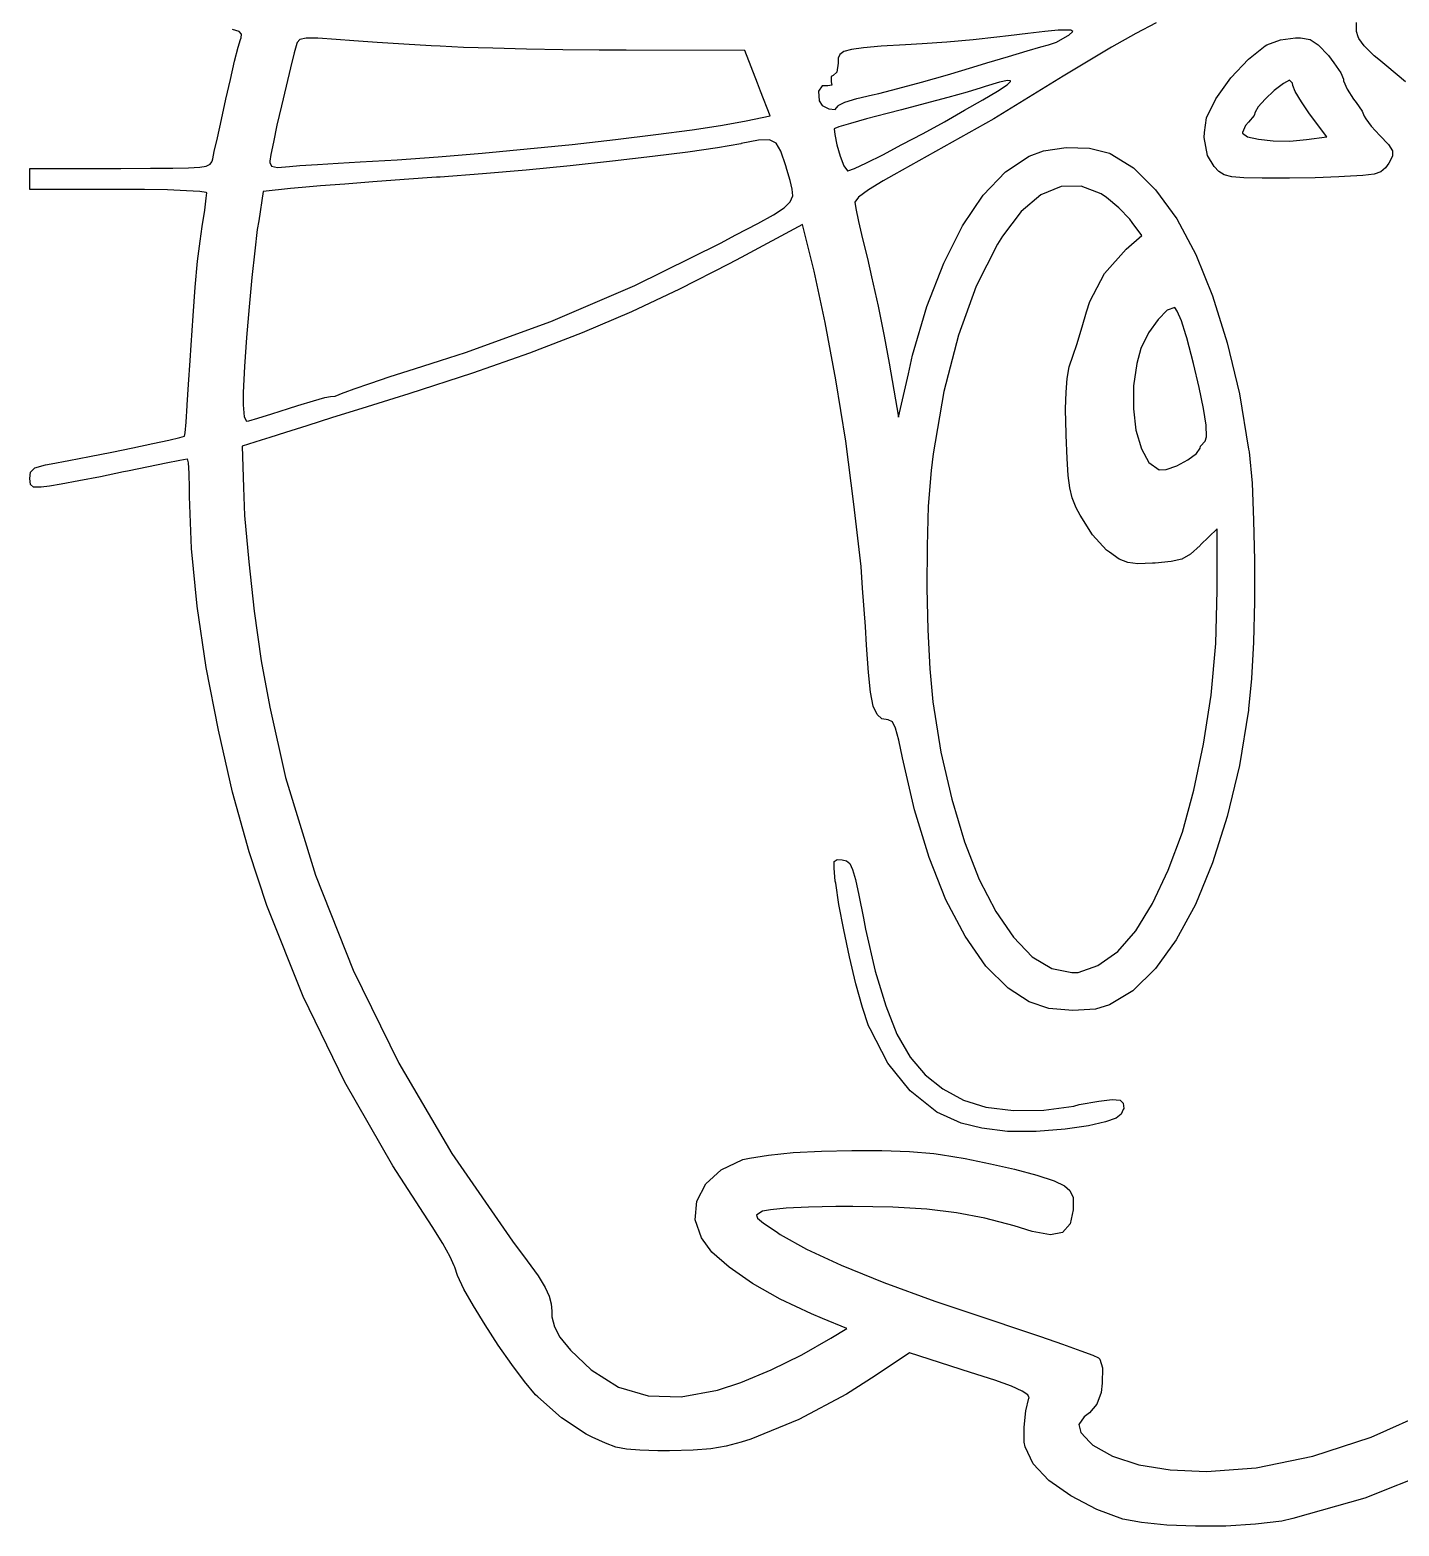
# Model space of a CAD drawing. Extents: x 87 to 114.2, y -103.1 to -96.6.
# Drawn here: x 108.302 to 111.012, y -101.863 to -98.903 of the extents above; entities that cross this region are included whole.
import ezdxf

# ---------------------------------------------------------------- set-up
doc = ezdxf.new("R2010")
doc.units = 0
doc.layers.add('BLACK', color=7, linetype='CONTINUOUS')

msp = doc.modelspace()

# ---------------------------------------------------------------- linework, layer by layer
at = {"layer": 'BLACK', "linetype": 'CONTINUOUS'}
for p, q in [((110.531, -98.8889), (110.491, -98.9099)), ((110.928, -98.9057), (110.928, -98.8881)), ((108.716, -98.9058), (108.703, -98.9019)), ((108.714, -98.9372), (108.719, -98.922)), ((108.721, -98.9109), (108.716, -98.9058)), ((108.719, -98.922), (108.72, -98.9182)), ((108.72, -98.9182), (108.721, -98.9109)), ((108.83, -98.9296), (108.825, -98.9484)), ((108.831, -98.9275), (108.83, -98.9296)), ((108.836, -98.922), (108.831, -98.9275)), ((108.849, -98.9194), (108.836, -98.922)), ((108.872, -98.9194), (108.849, -98.9194)), ((108.908, -98.9219), (108.872, -98.9194)), ((108.943, -98.9245), (108.908, -98.9219)), ((108.989, -98.9276), (108.943, -98.9245)), ((109.042, -98.931), (108.989, -98.9276)), ((110.117, -98.927), (110.068, -98.9303)), ((110.169, -98.9224), (110.117, -98.927)), ((110.216, -98.9174), (110.169, -98.9224)), ((110.239, -98.9145), (110.216, -98.9174)), ((110.277, -98.9096), (110.239, -98.9145)), ((110.311, -98.9057), (110.277, -98.9096)), ((110.337, -98.9034), (110.311, -98.9057)), ((110.318, -98.9322), (110.334, -98.9269)), ((110.334, -98.9269), (110.356, -98.9148)), ((110.343, -98.9031), (110.337, -98.9034)), ((110.362, -98.903), (110.343, -98.9031)), ((110.356, -98.9148), (110.358, -98.9134)), ((110.358, -98.9134), (110.366, -98.9058)), ((110.366, -98.9058), (110.362, -98.903)), ((110.491, -98.9099), (110.443, -98.937)), ((110.75, -98.9326), (110.777, -98.9225)), ((110.777, -98.9225), (110.807, -98.9184)), ((110.807, -98.9184), (110.817, -98.9186)), ((110.817, -98.9186), (110.836, -98.922)), ((110.836, -98.922), (110.852, -98.9324)), ((110.931, -98.9167), (110.928, -98.9057)), ((110.932, -98.9196), (110.931, -98.9167)), ((110.943, -98.9343), (110.932, -98.9196)), ((108.707, -98.9648), (108.714, -98.9372)), ((108.825, -98.9484), (108.818, -98.9777)), ((109.096, -98.9342), (109.042, -98.931)), ((109.114, -98.9352), (109.096, -98.9342)), ((109.16, -98.9373), (109.114, -98.9352)), ((109.218, -98.9391), (109.16, -98.9373)), ((109.285, -98.9407), (109.218, -98.9391)), ((109.357, -98.9419), (109.285, -98.9407)), ((109.429, -98.9427), (109.357, -98.9419)), ((109.482, -98.943), (109.429, -98.9427)), ((109.717, -98.9433), (109.482, -98.943)), ((109.742, -99.0079), (109.717, -98.9433)), ((109.905, -98.9513), (109.902, -98.9589)), ((109.902, -98.9589), (109.902, -98.9688)), ((109.913, -98.9457), (109.905, -98.9513)), ((109.928, -98.9414), (109.913, -98.9457)), ((109.952, -98.9381), (109.928, -98.9414)), ((109.987, -98.9352), (109.952, -98.9381)), ((110.035, -98.9322), (109.987, -98.9352)), ((110.068, -98.9303), (110.035, -98.9322)), ((110.196, -98.9682), (110.239, -98.9552)), ((110.239, -98.9552), (110.276, -98.9442)), ((110.276, -98.9442), (110.303, -98.9363)), ((110.303, -98.9363), (110.318, -98.9322)), ((110.443, -98.937), (110.393, -98.9664)), ((110.714, -98.9604), (110.747, -98.934)), ((110.747, -98.934), (110.75, -98.9326)), ((110.852, -98.9324), (110.872, -98.9532)), ((110.872, -98.9532), (110.883, -98.9676)), ((110.963, -98.9539), (110.943, -98.9343)), ((110.972, -98.9615), (110.963, -98.9539)), ((108.699, -99.0008), (108.707, -98.9648)), ((108.818, -98.9777), (108.809, -99.0138)), ((109.899, -98.9861), (109.892, -98.9933)), ((109.902, -98.9688), (109.899, -98.9861)), ((110.118, -98.9916), (110.168, -98.9766)), ((110.168, -98.9766), (110.196, -98.9682)), ((110.393, -98.9664), (110.347, -98.9944)), ((110.679, -98.9978), (110.714, -98.9604)), ((110.883, -98.9676), (110.897, -98.9874)), ((110.897, -98.9874), (110.902, -99.0003)), ((110.988, -98.9747), (110.972, -98.9615)), ((111.025, -99.0054), (110.988, -98.9747)), ((108.69, -99.0399), (108.699, -99.0008)), ((108.809, -99.0138), (108.8, -99.0529)), ((109.748, -99.0241), (109.742, -99.0079)), ((109.87, -99.0131), (109.863, -99.0241)), ((109.881, -99.0132), (109.87, -99.0131)), ((109.889, -99.0121), (109.881, -99.0132)), ((109.892, -98.9933), (109.888, -98.995)), ((109.888, -98.995), (109.888, -99.0054)), ((109.888, -99.0054), (109.889, -99.0121)), ((110.02, -99.0188), (110.067, -99.0061)), ((110.067, -99.0061), (110.118, -98.9916)), ((110.185, -99.0177), (110.157, -99.0257)), ((110.193, -99.015), (110.185, -99.0177)), ((110.221, -99.0063), (110.193, -99.015)), ((110.347, -98.9944), (110.21, -99.0784)), ((110.217, -99.0238), (110.236, -99.0113)), ((110.237, -99.0026), (110.221, -99.0063)), ((110.236, -99.0113), (110.243, -99.005)), ((110.243, -99.0033), (110.237, -99.0026)), ((110.243, -99.005), (110.243, -99.0033)), ((110.649, -99.039), (110.679, -98.9978)), ((110.783, -99.0086), (110.765, -99.0226)), ((110.795, -99.0021), (110.783, -99.0086)), ((110.801, -99.0083), (110.795, -99.002)), ((110.795, -99.002), (110.795, -99.0021)), ((110.802, -99.0127), (110.801, -99.0083)), ((110.806, -99.0246), (110.802, -99.0127)), ((110.902, -99.0003), (110.902, -99.0033)), ((110.902, -99.0033), (110.909, -99.0197)), ((108.681, -99.0802), (108.69, -99.0399)), ((109.767, -99.0725), (109.748, -99.0241)), ((109.863, -99.0241), (109.864, -99.0434)), ((109.864, -99.0434), (109.87, -99.0521)), ((109.903, -99.0514), (109.915, -99.0457)), ((109.915, -99.0457), (109.939, -99.0384)), ((109.939, -99.0384), (109.97, -99.0309)), ((109.97, -99.0309), (109.982, -99.0283)), ((109.982, -99.0283), (110.02, -99.0188)), ((110.119, -99.0362), (110.074, -99.0483)), ((110.157, -99.0257), (110.119, -99.0362)), ((110.152, -99.0618), (110.188, -99.0411)), ((110.188, -99.0411), (110.217, -99.0238)), ((110.631, -99.0766), (110.649, -99.039)), ((110.747, -99.0396), (110.733, -99.0552)), ((110.765, -99.0226), (110.747, -99.0396)), ((110.819, -99.045), (110.806, -99.0246)), ((110.835, -99.0689), (110.819, -99.045)), ((110.909, -99.0197), (110.922, -99.0399)), ((110.922, -99.0399), (110.927, -99.0461)), ((110.927, -99.0461), (110.939, -99.0635)), ((108.8, -99.0529), (108.791, -99.0911)), ((109.72, -99.0824), (109.767, -99.0725)), ((109.87, -99.0521), (109.883, -99.0592)), ((109.883, -99.0592), (109.896, -99.06)), ((109.896, -99.06), (109.902, -99.0529)), ((109.902, -99.0529), (109.903, -99.0514)), ((109.999, -99.068), (109.958, -99.0789)), ((110.027, -99.0607), (109.999, -99.068)), ((110.074, -99.0483), (110.027, -99.0607)), ((110.112, -99.0844), (110.152, -99.0618)), ((110.627, -99.1059), (110.631, -99.0766)), ((110.725, -99.0719), (110.714, -99.085)), ((110.727, -99.0652), (110.725, -99.0719)), ((110.733, -99.0552), (110.727, -99.0652)), ((110.869, -99.1142), (110.835, -99.0689)), ((110.939, -99.0635), (110.943, -99.0737)), ((110.943, -99.0737), (110.946, -99.0786)), ((108.673, -99.116), (108.681, -99.0802)), ((108.791, -99.0911), (108.784, -99.1246)), ((109.541, -99.1099), (109.613, -99.1002)), ((109.613, -99.1002), (109.626, -99.0982)), ((109.626, -99.0982), (109.673, -99.091)), ((109.673, -99.091), (109.72, -99.0824)), ((109.895, -99.0977), (109.894, -99.0982)), ((109.894, -99.0982), (109.895, -99.1098)), ((109.903, -99.0945), (109.895, -99.0977)), ((109.926, -99.088), (109.903, -99.0945)), ((109.958, -99.0789), (109.926, -99.088)), ((110.21, -99.0784), (110.012, -99.1898)), ((110.07, -99.1075), (110.112, -99.0844)), ((110.626, -99.1156), (110.627, -99.1059)), ((110.708, -99.0922), (110.702, -99.1059)), ((110.702, -99.1059), (110.702, -99.1072)), ((110.702, -99.1072), (110.712, -99.1141)), ((110.714, -99.085), (110.708, -99.0922)), ((110.946, -99.0786), (110.957, -99.093)), ((110.957, -99.093), (110.974, -99.1119)), ((108.667, -99.1433), (108.673, -99.116)), ((108.784, -99.1246), (108.779, -99.1495)), ((109.286, -99.1383), (109.375, -99.1292)), ((109.375, -99.1292), (109.461, -99.1196)), ((109.461, -99.1196), (109.541, -99.1099)), ((109.663, -99.1358), (109.604, -99.1445)), ((109.709, -99.1279), (109.663, -99.1358)), ((109.71, -99.1277), (109.709, -99.1279)), ((109.744, -99.1212), (109.71, -99.1277)), ((109.766, -99.1201), (109.744, -99.1212)), ((109.779, -99.1266), (109.766, -99.1201)), ((109.788, -99.143), (109.779, -99.1266)), ((109.895, -99.1098), (109.899, -99.1299)), ((109.899, -99.1299), (109.906, -99.1526)), ((109.99, -99.1497), (110.028, -99.1298)), ((110.028, -99.1298), (110.07, -99.1075)), ((110.308, -99.1423), (110.353, -99.1356)), ((110.353, -99.1356), (110.399, -99.1369)), ((110.399, -99.1369), (110.439, -99.1467)), ((110.633, -99.1514), (110.626, -99.1156)), ((110.712, -99.1141), (110.734, -99.1192)), ((110.734, -99.1192), (110.763, -99.1222)), ((110.763, -99.1222), (110.796, -99.1226)), ((110.796, -99.1226), (110.829, -99.1199)), ((110.829, -99.1199), (110.869, -99.1142)), ((110.974, -99.1119), (110.991, -99.1297)), ((110.991, -99.1297), (110.999, -99.1421)), ((108.659, -99.1687), (108.662, -99.1641)), ((108.662, -99.1641), (108.663, -99.1622)), ((108.663, -99.1622), (108.664, -99.1579)), ((108.664, -99.1579), (108.667, -99.1433)), ((108.779, -99.1495), (108.777, -99.1622)), ((108.777, -99.1622), (108.777, -99.1649)), ((108.777, -99.1649), (108.78, -99.1724)), ((108.871, -99.1688), (108.912, -99.1663)), ((108.912, -99.1663), (108.956, -99.1639)), ((108.956, -99.1639), (109.029, -99.1597)), ((109.029, -99.1597), (109.11, -99.1538)), ((109.11, -99.1538), (109.197, -99.1466)), ((109.197, -99.1466), (109.286, -99.1383)), ((109.455, -99.1627), (109.371, -99.1716)), ((109.534, -99.1535), (109.455, -99.1627)), ((109.604, -99.1445), (109.534, -99.1535)), ((109.798, -99.1717), (109.788, -99.143)), ((109.906, -99.1526), (109.913, -99.1719)), ((109.934, -99.1771), (109.958, -99.166)), ((109.958, -99.166), (109.99, -99.1497)), ((110.233, -99.1833), (110.28, -99.1523)), ((110.28, -99.1523), (110.308, -99.1423)), ((110.439, -99.1467), (110.44, -99.1471)), ((110.44, -99.1471), (110.486, -99.1754)), ((110.646, -99.1729), (110.633, -99.1514)), ((110.992, -99.1664), (110.985, -99.1756)), ((110.999, -99.1526), (110.992, -99.1664)), ((110.999, -99.1421), (110.999, -99.1526)), ((108.302, -99.2183), (108.302, -99.1767)), ((108.302, -99.1767), (108.482, -99.1767)), ((108.482, -99.1767), (108.541, -99.1766)), ((108.541, -99.1766), (108.585, -99.1764)), ((108.585, -99.1764), (108.616, -99.1757)), ((108.616, -99.1757), (108.638, -99.1743)), ((108.638, -99.1743), (108.651, -99.1721)), ((108.651, -99.1721), (108.659, -99.1687)), ((108.78, -99.1724), (108.792, -99.1747)), ((108.792, -99.1747), (108.816, -99.173)), ((108.816, -99.173), (108.836, -99.1713)), ((108.836, -99.1713), (108.871, -99.1688)), ((109.107, -99.1944), (109.043, -99.199)), ((109.114, -99.1939), (109.107, -99.1944)), ((109.198, -99.1875), (109.114, -99.1939)), ((109.284, -99.18), (109.198, -99.1875)), ((109.371, -99.1716), (109.284, -99.18)), ((109.8, -99.1787), (109.798, -99.1717)), ((109.807, -99.2009), (109.8, -99.1787)), ((109.913, -99.1719), (109.92, -99.1817)), ((109.92, -99.1817), (109.921, -99.1817)), ((109.921, -99.1817), (109.934, -99.1771)), ((110.012, -99.1898), (109.991, -99.2014)), ((110.189, -99.2298), (110.233, -99.1833)), ((110.486, -99.1754), (110.53, -99.2191)), ((110.655, -99.1831), (110.646, -99.1729)), ((110.666, -99.1896), (110.655, -99.1831)), ((110.681, -99.1934), (110.666, -99.1896)), ((110.705, -99.1952), (110.681, -99.1934)), ((110.741, -99.196), (110.705, -99.1952)), ((110.748, -99.1961), (110.741, -99.196)), ((110.795, -99.1961), (110.748, -99.1961)), ((110.846, -99.1952), (110.795, -99.1961)), ((110.893, -99.1936), (110.846, -99.1952)), ((110.904, -99.1931), (110.893, -99.1936)), ((110.94, -99.1909), (110.904, -99.1931)), ((110.963, -99.188), (110.94, -99.1909)), ((110.976, -99.1833), (110.963, -99.188)), ((110.985, -99.1756), (110.976, -99.1833)), ((108.477, -99.2183), (108.302, -99.2183)), ((108.529, -99.2186), (108.477, -99.2183)), ((108.574, -99.2195), (108.529, -99.2186)), ((108.612, -99.2209), (108.574, -99.2195)), ((108.638, -99.2226), (108.612, -99.2209)), ((108.651, -99.2245), (108.638, -99.2226)), ((108.652, -99.2252), (108.651, -99.2245)), ((108.651, -99.2359), (108.652, -99.2252)), ((108.764, -99.2225), (108.755, -99.2808)), ((108.818, -99.2167), (108.764, -99.2225)), ((108.841, -99.2146), (108.818, -99.2167)), ((108.877, -99.2115), (108.841, -99.2146)), ((108.925, -99.2078), (108.877, -99.2115)), ((108.981, -99.2035), (108.925, -99.2078)), ((109.043, -99.199), (108.981, -99.2035)), ((109.811, -99.2179), (109.807, -99.2009)), ((109.812, -99.2313), (109.811, -99.2179)), ((109.962, -99.2194), (109.942, -99.234)), ((109.991, -99.2014), (109.962, -99.2194)), ((110.343, -99.2124), (110.303, -99.2293)), ((110.383, -99.2117), (110.343, -99.2124)), ((110.422, -99.2273), (110.383, -99.2117)), ((110.53, -99.2191), (110.572, -99.2767)), ((108.648, -99.2593), (108.651, -99.2359)), ((109.774, -99.2684), (109.795, -99.2548)), ((109.795, -99.2548), (109.807, -99.243)), ((109.807, -99.243), (109.812, -99.2313)), ((109.942, -99.234), (109.935, -99.2433)), ((109.935, -99.2433), (109.935, -99.2434)), ((109.935, -99.2434), (109.937, -99.2563)), ((110.148, -99.2905), (110.189, -99.2298)), ((110.303, -99.2293), (110.264, -99.2621)), ((110.433, -99.2343), (110.422, -99.2273)), ((110.457, -99.2546), (110.433, -99.2343)), ((110.479, -99.2769), (110.457, -99.2546)), ((108.643, -99.2917), (108.648, -99.2593)), ((108.755, -99.2808), (108.752, -99.298)), ((109.743, -99.2857), (109.774, -99.2684)), ((109.937, -99.2563), (109.942, -99.2817)), ((109.942, -99.2817), (109.95, -99.3159)), ((110.264, -99.2621), (110.227, -99.3106)), ((110.484, -99.2841), (110.479, -99.2769)), ((110.503, -99.3097), (110.484, -99.2841)), ((110.572, -99.2767), (110.61, -99.3472)), ((108.639, -99.3209), (108.643, -99.2917)), ((108.752, -99.298), (108.747, -99.3402)), ((109.669, -99.3245), (109.699, -99.3085)), ((109.699, -99.3085), (109.743, -99.2857)), ((109.831, -99.2878), (109.71, -99.3528)), ((109.854, -99.3801), (109.831, -99.2878)), ((110.111, -99.3642), (110.148, -99.2905)), ((110.227, -99.3106), (110.217, -99.327)), ((110.472, -99.3366), (110.503, -99.3097)), ((108.634, -99.3606), (108.639, -99.3209)), ((108.747, -99.3402), (108.741, -99.3925)), ((109.499, -99.4084), (109.669, -99.3245)), ((109.95, -99.3159), (109.96, -99.3553)), ((110.217, -99.327), (110.175, -99.4098)), ((110.429, -99.3845), (110.472, -99.3366)), ((108.629, -99.4116), (108.634, -99.3606)), ((109.686, -99.3657), (109.588, -99.4155)), ((109.71, -99.3528), (109.686, -99.3657)), ((109.96, -99.3553), (109.968, -99.3915)), ((110.077, -99.4497), (110.111, -99.3642)), ((110.61, -99.3472), (110.643, -99.4292)), ((108.741, -99.3925), (108.736, -99.4509)), ((109.876, -99.4815), (109.854, -99.3801)), ((109.968, -99.3915), (109.981, -99.4491)), ((110.4, -99.4399), (110.429, -99.3845)), ((108.625, -99.4688), (108.629, -99.4116)), ((109.333, -99.4799), (109.499, -99.4084)), ((109.588, -99.4155), (109.493, -99.4605)), ((110.175, -99.4098), (110.14, -99.507)), ((110.643, -99.4292), (110.672, -99.5216)), ((108.736, -99.4509), (108.731, -99.5111)), ((109.493, -99.4605), (109.395, -99.5023)), ((109.981, -99.4491), (109.993, -99.5087)), ((110.049, -99.546), (110.077, -99.4497)), ((110.385, -99.49), (110.393, -99.4609)), ((110.393, -99.4609), (110.4, -99.4399)), ((110.553, -99.4576), (110.535, -99.4757)), ((110.568, -99.4517), (110.553, -99.4576)), ((110.573, -99.4591), (110.568, -99.4517)), ((110.581, -99.4786), (110.573, -99.4591)), ((108.621, -99.5267), (108.625, -99.4688)), ((109.164, -99.5412), (109.333, -99.4799)), ((109.897, -99.595), (109.876, -99.4815)), ((110.374, -99.525), (110.385, -99.49)), ((110.535, -99.4757), (110.516, -99.5022)), ((110.59, -99.5064), (110.581, -99.4786)), ((108.731, -99.5111), (108.727, -99.569)), ((109.395, -99.5023), (109.291, -99.5423)), ((109.993, -99.5087), (110.003, -99.562)), ((110.14, -99.507), (110.111, -99.6179)), ((110.516, -99.5022), (110.501, -99.5331)), ((110.592, -99.5121), (110.59, -99.5064)), ((110.605, -99.5627), (110.592, -99.5121)), ((110.672, -99.5216), (110.696, -99.623)), ((108.619, -99.5567), (108.621, -99.5267)), ((109.115, -99.5569), (109.164, -99.5412)), ((109.291, -99.5423), (109.178, -99.582)), ((110.041, -99.5834), (110.049, -99.546)), ((110.359, -99.5695), (110.367, -99.5463)), ((110.367, -99.5463), (110.374, -99.525)), ((110.501, -99.5331), (110.493, -99.5628)), ((108.616, -99.6043), (108.619, -99.5567)), ((108.727, -99.569), (108.724, -99.6204)), ((109.015, -99.5888), (109.063, -99.5734)), ((109.063, -99.5734), (109.115, -99.5569)), ((110.003, -99.562), (110.021, -99.6692)), ((110.355, -99.5924), (110.359, -99.5695)), ((110.493, -99.5628), (110.486, -99.6072)), ((110.616, -99.6101), (110.605, -99.5627)), ((108.613, -99.6444), (108.616, -99.6043)), ((108.944, -99.6128), (108.975, -99.6022)), ((108.975, -99.6022), (109.015, -99.5888)), ((109.178, -99.582), (109.052, -99.6228)), ((109.917, -99.7163), (109.897, -99.595)), ((110.021, -99.6692), (110.041, -99.5834)), ((110.353, -99.6193), (110.355, -99.5924)), ((110.486, -99.6072), (110.486, -99.6524)), ((110.625, -99.6517), (110.616, -99.6101)), ((108.724, -99.6204), (108.724, -99.6444)), ((108.832, -99.6458), (108.863, -99.6364)), ((108.863, -99.6364), (108.886, -99.6302)), ((108.886, -99.6302), (108.897, -99.6284)), ((108.897, -99.6284), (108.906, -99.6277)), ((108.906, -99.6277), (108.922, -99.6211)), ((108.922, -99.6211), (108.926, -99.6196)), ((108.926, -99.6196), (108.944, -99.6128)), ((109.022, -99.6321), (108.959, -99.6517)), ((109.052, -99.6228), (109.022, -99.6321)), ((110.111, -99.6179), (110.09, -99.7415)), ((110.352, -99.6524), (110.353, -99.6193)), ((110.696, -99.623), (110.714, -99.7321)), ((108.611, -99.6787), (108.613, -99.6459)), ((108.613, -99.6459), (108.613, -99.6444)), ((108.724, -99.6444), (108.726, -99.6685)), ((108.726, -99.6685), (108.731, -99.6767)), ((108.753, -99.6711), (108.781, -99.6626)), ((108.781, -99.6626), (108.814, -99.6517)), ((108.814, -99.6517), (108.832, -99.6458)), ((108.901, -99.6699), (108.85, -99.6861)), ((108.959, -99.6517), (108.901, -99.6699)), ((110.352, -99.6542), (110.352, -99.6524)), ((110.353, -99.7014), (110.352, -99.6542)), ((110.486, -99.6524), (110.491, -99.695)), ((110.63, -99.6851), (110.625, -99.6517)), ((108.609, -99.6999), (108.611, -99.6787)), ((108.731, -99.6767), (108.735, -99.676)), ((108.735, -99.676), (108.753, -99.6711)), ((108.808, -99.6993), (108.777, -99.7091)), ((108.85, -99.6861), (108.808, -99.6993)), ((110.491, -99.695), (110.502, -99.7315)), ((110.631, -99.7076), (110.63, -99.6851)), ((108.506, -99.7294), (108.545, -99.7213)), ((108.545, -99.7213), (108.577, -99.7144)), ((108.577, -99.7144), (108.599, -99.7093)), ((108.599, -99.7093), (108.608, -99.7068)), ((108.608, -99.7068), (108.609, -99.6999)), ((108.76, -99.7145), (108.722, -99.7266)), ((108.722, -99.7266), (108.725, -99.8079)), ((108.777, -99.7091), (108.76, -99.7145)), ((109.933, -99.841), (109.917, -99.7163)), ((110.353, -99.7049), (110.353, -99.7014)), ((110.355, -99.7509), (110.353, -99.7049)), ((110.618, -99.73), (110.619, -99.7265)), ((110.619, -99.7265), (110.628, -99.7166)), ((110.628, -99.7166), (110.631, -99.7076)), ((108.344, -99.7615), (108.379, -99.7549)), ((108.379, -99.7549), (108.42, -99.7469)), ((108.42, -99.7469), (108.464, -99.7382)), ((108.464, -99.7382), (108.506, -99.7294)), ((108.599, -99.7545), (108.572, -99.7598)), ((108.613, -99.7519), (108.599, -99.7545)), ((108.614, -99.7517), (108.613, -99.7519)), ((108.616, -99.7594), (108.614, -99.7517)), ((110.09, -99.7415), (110.086, -99.7744)), ((110.357, -99.7842), (110.355, -99.7509)), ((110.502, -99.7315), (110.517, -99.7587)), ((110.517, -99.7587), (110.537, -99.7731)), ((110.572, -99.7652), (110.594, -99.7536)), ((110.594, -99.7536), (110.611, -99.7409)), ((110.611, -99.7409), (110.618, -99.73)), ((110.714, -99.7321), (110.715, -99.7377)), ((110.715, -99.7377), (110.721, -99.7994)), ((108.302, -99.7901), (108.303, -99.778)), ((108.303, -99.778), (108.312, -99.769)), ((108.312, -99.769), (108.333, -99.7635)), ((108.333, -99.7635), (108.344, -99.7615)), ((108.442, -99.7867), (108.399, -99.795)), ((108.487, -99.7774), (108.442, -99.7867)), ((108.495, -99.7757), (108.487, -99.7774)), ((108.537, -99.767), (108.495, -99.7757)), ((108.572, -99.7598), (108.537, -99.767)), ((108.617, -99.78), (108.616, -99.7594)), ((108.618, -99.8098), (108.617, -99.78)), ((110.086, -99.7744), (110.08, -99.8448)), ((110.36, -99.8088), (110.357, -99.7842)), ((110.537, -99.7731), (110.551, -99.7725)), ((110.551, -99.7725), (110.572, -99.7652)), ((108.303, -99.8025), (108.302, -99.7901)), ((108.309, -99.8078), (108.303, -99.8025)), ((108.324, -99.8077), (108.309, -99.8078)), ((108.341, -99.8054), (108.324, -99.8077)), ((108.364, -99.8015), (108.341, -99.8054)), ((108.399, -99.795), (108.364, -99.8015)), ((108.618, -99.8258), (108.618, -99.8098)), ((108.725, -99.8079), (108.727, -99.8633)), ((110.365, -99.8288), (110.36, -99.8088)), ((110.721, -99.7994), (110.724, -99.8725)), ((108.622, -99.929), (108.618, -99.8258)), ((109.947, -99.9646), (109.933, -99.841)), ((110.08, -99.8448), (110.078, -99.9241)), ((110.373, -99.8481), (110.365, -99.8288)), ((108.727, -99.8633), (108.735, -99.955)), ((110.381, -99.8628), (110.373, -99.8481)), ((110.405, -99.9015), (110.381, -99.8628)), ((110.724, -99.8725), (110.726, -99.9524)), ((110.433, -99.9321), (110.405, -99.9015)), ((110.652, -99.89), (110.619, -99.9219)), ((110.652, -100.012), (110.652, -99.89)), ((108.633, -100.043), (108.622, -99.929)), ((110.078, -99.9241), (110.077, -100.007)), ((110.439, -99.9362), (110.433, -99.9321)), ((110.458, -99.9496), (110.439, -99.9362)), ((110.618, -99.9228), (110.599, -99.9398)), ((110.619, -99.9219), (110.618, -99.9228)), ((108.735, -99.955), (108.746, -100.053)), ((109.95, -100.007), (109.947, -99.9646)), ((110.475, -99.9568), (110.458, -99.9496)), ((110.495, -99.9591), (110.475, -99.9568)), ((110.524, -99.958), (110.495, -99.9591)), ((110.529, -99.9576), (110.524, -99.958)), ((110.561, -99.9547), (110.529, -99.9576)), ((110.582, -99.9496), (110.561, -99.9547)), ((110.599, -99.9398), (110.582, -99.9496)), ((110.726, -99.9524), (110.726, -100.034)), ((109.956, -100.083), (109.95, -100.007)), ((110.077, -100.007), (110.079, -100.09)), ((110.649, -100.117), (110.652, -100.012)), ((108.651, -100.164), (108.633, -100.043)), ((108.746, -100.053), (108.76, -100.151)), ((110.726, -100.034), (110.724, -100.114)), ((109.958, -100.12), (109.956, -100.083)), ((110.079, -100.09), (110.083, -100.167)), ((109.962, -100.174), (109.958, -100.12)), ((110.64, -100.219), (110.649, -100.117)), ((110.724, -100.114), (110.72, -100.186)), ((108.675, -100.288), (108.651, -100.164)), ((108.76, -100.151), (108.777, -100.243)), ((110.083, -100.167), (110.089, -100.232)), ((109.966, -100.213), (109.962, -100.174)), ((110.72, -100.186), (110.714, -100.246)), ((109.971, -100.241), (109.966, -100.213)), ((110.089, -100.232), (110.105, -100.332)), ((110.625, -100.316), (110.64, -100.219)), ((108.777, -100.243), (108.808, -100.382)), ((109.979, -100.257), (109.971, -100.241)), ((109.988, -100.266), (109.979, -100.257)), ((110.714, -100.249), (110.696, -100.358)), ((110.714, -100.246), (110.714, -100.249)), ((108.703, -100.411), (108.675, -100.288)), ((110.001, -100.268), (109.988, -100.266)), ((110.009, -100.272), (110.001, -100.268)), ((110.001, -100.268), (110.001, -100.268)), ((110.015, -100.284), (110.009, -100.272)), ((110.022, -100.308), (110.015, -100.284)), ((110.029, -100.343), (110.022, -100.308)), ((110.606, -100.407), (110.625, -100.316)), ((110.053, -100.446), (110.029, -100.343)), ((110.105, -100.332), (110.127, -100.425)), ((110.696, -100.358), (110.672, -100.459)), ((108.808, -100.382), (108.867, -100.575)), ((110.583, -100.49), (110.606, -100.407)), ((108.736, -100.529), (108.703, -100.411)), ((110.127, -100.425), (110.152, -100.509)), ((110.082, -100.54), (110.053, -100.446)), ((110.672, -100.459), (110.643, -100.551)), ((110.555, -100.565), (110.583, -100.49)), ((110.152, -100.509), (110.181, -100.584)), ((108.771, -100.635), (108.736, -100.529)), ((109.894, -100.548), (109.9, -100.544)), ((109.894, -100.561), (109.894, -100.548)), ((109.9, -100.544), (109.91, -100.545)), ((109.91, -100.545), (109.918, -100.547)), ((109.918, -100.547), (109.925, -100.552)), ((109.925, -100.552), (109.93, -100.564)), ((110.115, -100.624), (110.082, -100.54)), ((110.643, -100.551), (110.609, -100.633)), ((108.867, -100.575), (108.942, -100.763)), ((109.896, -100.587), (109.894, -100.561)), ((109.897, -100.591), (109.896, -100.587)), ((109.93, -100.564), (109.936, -100.584)), ((109.936, -100.584), (109.943, -100.615)), ((110.181, -100.584), (110.214, -100.647)), ((110.524, -100.631), (110.555, -100.565)), ((109.903, -100.633), (109.897, -100.591)), ((109.943, -100.615), (109.952, -100.66)), ((108.843, -100.815), (108.771, -100.635)), ((109.913, -100.683), (109.903, -100.633)), ((110.153, -100.696), (110.115, -100.624)), ((110.491, -100.685), (110.524, -100.631)), ((110.609, -100.633), (110.571, -100.703)), ((109.952, -100.66), (109.956, -100.682)), ((110.214, -100.647), (110.249, -100.698)), ((109.924, -100.737), (109.913, -100.683)), ((109.956, -100.682), (109.975, -100.765)), ((110.194, -100.755), (110.153, -100.696)), ((110.249, -100.698), (110.286, -100.737)), ((110.455, -100.726), (110.491, -100.685)), ((110.571, -100.703), (110.53, -100.76)), ((110.416, -100.754), (110.455, -100.726)), ((108.942, -100.763), (109.032, -100.947)), ((109.937, -100.79), (109.924, -100.737)), ((109.975, -100.765), (109.996, -100.834)), ((110.238, -100.799), (110.194, -100.755)), ((110.286, -100.737), (110.325, -100.76)), ((110.325, -100.76), (110.364, -100.768)), ((110.377, -100.768), (110.416, -100.754)), ((110.53, -100.76), (110.485, -100.804)), ((109.95, -100.837), (109.937, -100.79)), ((110.364, -100.768), (110.377, -100.768)), ((108.925, -100.985), (108.843, -100.815)), ((110.28, -100.826), (110.238, -100.799)), ((110.485, -100.804), (110.439, -100.832)), ((109.962, -100.873), (109.95, -100.837)), ((109.996, -100.834), (110.018, -100.89)), ((110.319, -100.839), (110.28, -100.826)), ((110.366, -100.843), (110.319, -100.839)), ((110.411, -100.84), (110.366, -100.843)), ((110.439, -100.832), (110.411, -100.84)), ((109.965, -100.879), (109.962, -100.873)), ((110, -100.947), (109.965, -100.879)), ((110.018, -100.89), (110.044, -100.935)), ((110.044, -100.935), (110.074, -100.97)), ((109.032, -100.947), (109.137, -101.126)), ((110.044, -101.002), (110, -100.947)), ((110.074, -100.97), (110.109, -100.998)), ((109.02, -101.15), (108.925, -100.985)), ((110.097, -101.044), (110.044, -101.002)), ((110.109, -100.998), (110.15, -101.02)), ((110.15, -101.02), (110.194, -101.034)), ((110.368, -101.032), (110.379, -101.029)), ((110.379, -101.029), (110.418, -101.022)), ((110.418, -101.022), (110.444, -101.019)), ((110.444, -101.019), (110.46, -101.02)), ((110.46, -101.02), (110.466, -101.026)), ((110.466, -101.026), (110.467, -101.037)), ((110.145, -101.066), (110.097, -101.044)), ((110.194, -101.034), (110.249, -101.041)), ((110.249, -101.041), (110.309, -101.04)), ((110.309, -101.04), (110.368, -101.032)), ((110.452, -101.056), (110.431, -101.063)), ((110.462, -101.048), (110.452, -101.056)), ((110.466, -101.039), (110.462, -101.048)), ((110.467, -101.037), (110.466, -101.039)), ((110.186, -101.076), (110.145, -101.066)), ((110.237, -101.082), (110.186, -101.076)), ((110.294, -101.082), (110.237, -101.082)), ((110.351, -101.078), (110.294, -101.082)), ((110.397, -101.071), (110.351, -101.078)), ((110.431, -101.063), (110.397, -101.071)), ((109.869, -101.121), (109.929, -101.12)), ((109.929, -101.12), (109.988, -101.12)), ((109.988, -101.12), (110.043, -101.122)), ((109.074, -101.233), (109.02, -101.15)), ((109.137, -101.126), (109.257, -101.299)), ((109.67, -101.158), (109.713, -101.138)), ((109.713, -101.138), (109.726, -101.135)), ((109.726, -101.135), (109.764, -101.129)), ((109.764, -101.129), (109.813, -101.124)), ((109.813, -101.124), (109.869, -101.121)), ((110.043, -101.122), (110.091, -101.126)), ((110.091, -101.126), (110.104, -101.128)), ((110.104, -101.128), (110.153, -101.136)), ((110.153, -101.136), (110.203, -101.146)), ((110.203, -101.146), (110.251, -101.157)), ((109.64, -101.186), (109.67, -101.158)), ((110.251, -101.157), (110.295, -101.169)), ((110.295, -101.169), (110.329, -101.18)), ((109.622, -101.22), (109.64, -101.186)), ((110.329, -101.18), (110.35, -101.19)), ((110.35, -101.19), (110.36, -101.199)), ((110.36, -101.199), (110.367, -101.213)), ((109.098, -101.27), (109.074, -101.233)), ((109.619, -101.257), (109.622, -101.22)), ((109.768, -101.237), (109.752, -101.24)), ((109.799, -101.234), (109.768, -101.237)), ((109.843, -101.232), (109.799, -101.234)), ((109.897, -101.231), (109.843, -101.232)), ((109.931, -101.231), (109.897, -101.231)), ((110.01, -101.232), (109.931, -101.231)), ((110.077, -101.236), (110.01, -101.232)), ((110.136, -101.243), (110.077, -101.236)), ((110.367, -101.237), (110.361, -101.265)), ((110.367, -101.213), (110.367, -101.237)), ((109.631, -101.293), (109.619, -101.257)), ((109.747, -101.243), (109.74, -101.248)), ((109.74, -101.248), (109.742, -101.254)), ((109.742, -101.254), (109.754, -101.264)), ((109.752, -101.24), (109.747, -101.243)), ((109.754, -101.264), (109.779, -101.28)), ((110.192, -101.254), (110.136, -101.243)), ((110.25, -101.269), (110.192, -101.254)), ((110.361, -101.265), (110.346, -101.282)), ((109.119, -101.304), (109.098, -101.27)), ((109.652, -101.321), (109.631, -101.293)), ((109.779, -101.28), (109.787, -101.286)), ((109.787, -101.286), (109.839, -101.315)), ((110.286, -101.28), (110.25, -101.269)), ((110.322, -101.287), (110.286, -101.28)), ((110.346, -101.282), (110.322, -101.287)), ((109.134, -101.33), (109.119, -101.304)), ((109.257, -101.299), (109.286, -101.338)), ((109.686, -101.351), (109.652, -101.321)), ((109.839, -101.315), (109.908, -101.347)), ((109.142, -101.348), (109.134, -101.33)), ((109.143, -101.351), (109.142, -101.348)), ((109.148, -101.367), (109.143, -101.351)), ((109.286, -101.338), (109.308, -101.368)), ((109.732, -101.383), (109.686, -101.351)), ((109.908, -101.347), (109.992, -101.381)), ((109.161, -101.394), (109.148, -101.367)), ((109.308, -101.368), (109.322, -101.391)), ((109.787, -101.414), (109.732, -101.383)), ((109.992, -101.381), (110.093, -101.418)), ((109.18, -101.427), (109.161, -101.394)), ((109.322, -101.391), (109.33, -101.408)), ((109.33, -101.408), (109.334, -101.423)), ((109.849, -101.443), (109.787, -101.414)), ((109.203, -101.465), (109.18, -101.427)), ((109.334, -101.423), (109.335, -101.438)), ((109.335, -101.438), (109.335, -101.449)), ((109.871, -101.452), (109.849, -101.443)), ((110.093, -101.418), (110.21, -101.457)), ((109.229, -101.505), (109.203, -101.465)), ((109.335, -101.449), (109.34, -101.469)), ((109.34, -101.469), (109.351, -101.489)), ((109.919, -101.472), (109.871, -101.452)), ((109.887, -101.491), (109.919, -101.472)), ((110.21, -101.457), (110.251, -101.471)), ((110.251, -101.471), (110.302, -101.488)), ((109.256, -101.543), (109.229, -101.505)), ((109.351, -101.489), (109.372, -101.515)), ((109.83, -101.524), (109.887, -101.491)), ((110.302, -101.488), (110.346, -101.503)), ((110.346, -101.503), (110.382, -101.516)), ((109.372, -101.515), (109.413, -101.554)), ((109.769, -101.554), (109.83, -101.524)), ((110.043, -101.52), (109.975, -101.566)), ((110.164, -101.559), (110.043, -101.52)), ((110.382, -101.516), (110.406, -101.525)), ((110.406, -101.525), (110.417, -101.53)), ((110.417, -101.53), (110.42, -101.533)), ((110.42, -101.533), (110.425, -101.55)), ((109.281, -101.577), (109.256, -101.543)), ((109.413, -101.554), (109.467, -101.588)), ((109.709, -101.579), (109.769, -101.554)), ((110.212, -101.574), (110.164, -101.559)), ((110.425, -101.55), (110.424, -101.58)), ((109.303, -101.603), (109.281, -101.577)), ((109.467, -101.588), (109.526, -101.605)), ((109.591, -101.607), (109.663, -101.594)), ((109.663, -101.594), (109.709, -101.579)), ((109.975, -101.566), (109.918, -101.602)), ((110.245, -101.586), (110.212, -101.574)), ((110.266, -101.596), (110.245, -101.586)), ((110.424, -101.58), (110.422, -101.599)), ((109.307, -101.607), (109.303, -101.603)), ((109.354, -101.649), (109.307, -101.607)), ((109.526, -101.605), (109.591, -101.607)), ((109.918, -101.602), (109.824, -101.652)), ((110.277, -101.603), (110.266, -101.596)), ((110.273, -101.635), (110.279, -101.61)), ((110.28, -101.609), (110.277, -101.603)), ((110.279, -101.61), (110.28, -101.609)), ((110.414, -101.622), (110.399, -101.639)), ((110.422, -101.599), (110.414, -101.622)), ((109.403, -101.681), (109.354, -101.649)), ((109.824, -101.652), (109.729, -101.691)), ((110.27, -101.667), (110.273, -101.635)), ((110.389, -101.647), (110.378, -101.662)), ((110.399, -101.639), (110.389, -101.647)), ((110.957, -101.687), (111.075, -101.634)), ((109.415, -101.687), (109.403, -101.681)), ((110.27, -101.697), (110.27, -101.667)), ((110.378, -101.662), (110.382, -101.678)), ((110.382, -101.678), (110.4, -101.697)), ((109.441, -101.699), (109.415, -101.687)), ((109.462, -101.707), (109.441, -101.699)), ((109.483, -101.711), (109.462, -101.707)), ((109.509, -101.713), (109.483, -101.711)), ((109.65, -101.71), (109.615, -101.713)), ((109.68, -101.705), (109.65, -101.71)), ((109.71, -101.697), (109.68, -101.705)), ((109.729, -101.691), (109.71, -101.697)), ((110.272, -101.706), (110.27, -101.697)), ((110.288, -101.74), (110.272, -101.706)), ((110.4, -101.697), (110.406, -101.703)), ((110.406, -101.703), (110.445, -101.725)), ((110.841, -101.725), (110.957, -101.687)), ((109.545, -101.714), (109.509, -101.713)), ((109.568, -101.714), (109.545, -101.714)), ((109.615, -101.713), (109.568, -101.714)), ((110.319, -101.773), (110.288, -101.74)), ((110.445, -101.725), (110.497, -101.742)), ((110.497, -101.742), (110.559, -101.752)), ((110.729, -101.748), (110.841, -101.725)), ((110.559, -101.752), (110.631, -101.755)), ((110.631, -101.755), (110.729, -101.748)), ((111.086, -101.751), (110.944, -101.808)), ((110.362, -101.803), (110.319, -101.773)), ((110.414, -101.83), (110.362, -101.803)), ((110.465, -101.849), (110.414, -101.83)), ((110.944, -101.808), (110.802, -101.848)), ((110.502, -101.856), (110.465, -101.849)), ((110.552, -101.861), (110.502, -101.856)), ((110.728, -101.859), (110.669, -101.863)), ((110.78, -101.853), (110.728, -101.859)), ((110.802, -101.848), (110.78, -101.853)), ((110.609, -101.863), (110.552, -101.861)), ((110.669, -101.863), (110.609, -101.863))]:
    msp.add_line(p, q, dxfattribs=at)

doc.saveas('drawing.dxf')
